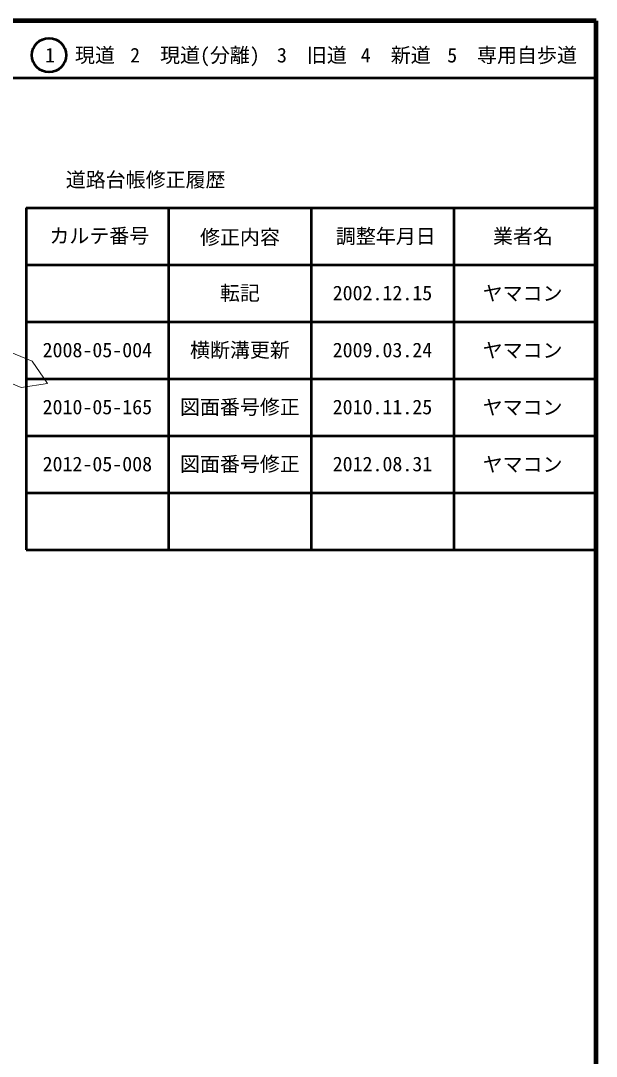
# Model space of a CAD drawing. Units: millimetres at full size, sheet at 1:1000; details may follow other scales. Extents: x 40000 to 680000, y 20000 to 380000.
# Drawn here: x 579060 to 680000, y 198357 to 380000 of the extents above; entities that cross this region are included whole.
import ezdxf
from ezdxf.enums import TextEntityAlignment as Align

# ---------------------------------------------------------------- set-up
doc = ezdxf.new("R2010")
doc.units = ezdxf.units.MM
doc.header["$LTSCALE"] = 1000
for name, color, linetype, lineweight in [('M-STR-HTXT', 7, 'Continuous', 13), ('M-TTL', 2, 'Continuous', 140), ('M-TTL-FRAM', 2, 'Continuous', 50), ('M-TTL-LINE', 7, 'Continuous', 50)]:
    doc.layers.add(name, color=color, linetype=linetype, lineweight=lineweight)
doc.layers.add('M-TTL-TXT', color=7, linetype='Continuous')
doc.styles.add('ＭＳ ゴシック', font='')
doc.styles.get('ＭＳ ゴシック').set_extended_font_data('MS Gothic')

msp = doc.modelspace()

# ---------------------------------------------------------------- linework, layer by layer
at = {"layer": 'M-STR-HTXT'}
for p, q in [((563503, 327579), (581043, 320275)), ((561581, 322964), (579121, 315659)), ((583762, 316379), (581043, 320275)), ((579121, 315659), (583762, 316379))]:
    msp.add_line(p, q, dxfattribs=at)
at = {"layer": 'M-TTL'}
for p, q in [((680000, 380000), (40000, 380000)), ((680000, 20000), (680000, 380000))]:
    msp.add_line(p, q, dxfattribs=at)
at = {"layer": 'M-TTL-FRAM'}
for p, q in [((580000, 347197), (580000, 287197)), ((580000, 347197), (680000, 347197)), ((580000, 287197), (680000, 287197))]:
    msp.add_line(p, q, dxfattribs=at)
at = {"layer": 'M-TTL-LINE'}
for p, q in [((40000, 370000), (680000, 370000)), ((605000, 347197), (605000, 287197)), ((630000, 347197), (630000, 287197)), ((655000, 347197), (655000, 287197)), ((580000, 337197), (680000, 337197)), ((580000, 327197), (680000, 327197)), ((580000, 317197), (680000, 317197)), ((580000, 307197), (680000, 307197)), ((580000, 297197), (680000, 297197))]:
    msp.add_line(p, q, dxfattribs=at)
msp.add_circle((584031, 373958), 3000, dxfattribs=at)

# ---------------------------------------------------------------- texts
at = {"layer": 'M-TTL-TXT', "style": 'ＭＳ ゴシック'}
for s, p in [('1\u3000現道', (589448, 373958)), ('2\u3000現道(分離)', (609619, 373958)), ('3\u3000旧道', (630121, 373958)), ('4\u3000新道', (644824, 373958)), ('5\u3000専用自歩道', (665228, 373958)), ('道路台帳修正履歴', (600968, 352113)), ('カルテ番号', (592839, 342277)), ('修正内容', (617509, 342023)), ('調整年月日', (643089, 342197)), ('業者名', (667134, 342197)), ('転記', (617500, 332245)), ('2002.12.15', (642500, 332245)), ('ヤマコン', (667077, 332189)), ('2008-05-004', (592500, 322245)), ('横断溝更新', (617500, 322245)), ('2009.03.24', (642500, 322245)), ('ヤマコン', (667077, 322189)), ('2010-05-165', (592500, 312245)), ('図面番号修正', (617500, 312245)), ('2010.11.25', (642500, 312245)), ('ヤマコン', (667077, 312189)), ('2012-05-008', (592500, 302245)), ('図面番号修正', (617500, 302245)), ('2012.08.31', (642500, 302245)), ('ヤマコン', (667077, 302189))]:
    msp.add_text(s, height=2566, dxfattribs=at).set_placement(p, align=Align.MIDDLE_CENTER)

doc.saveas('drawing.dxf')
